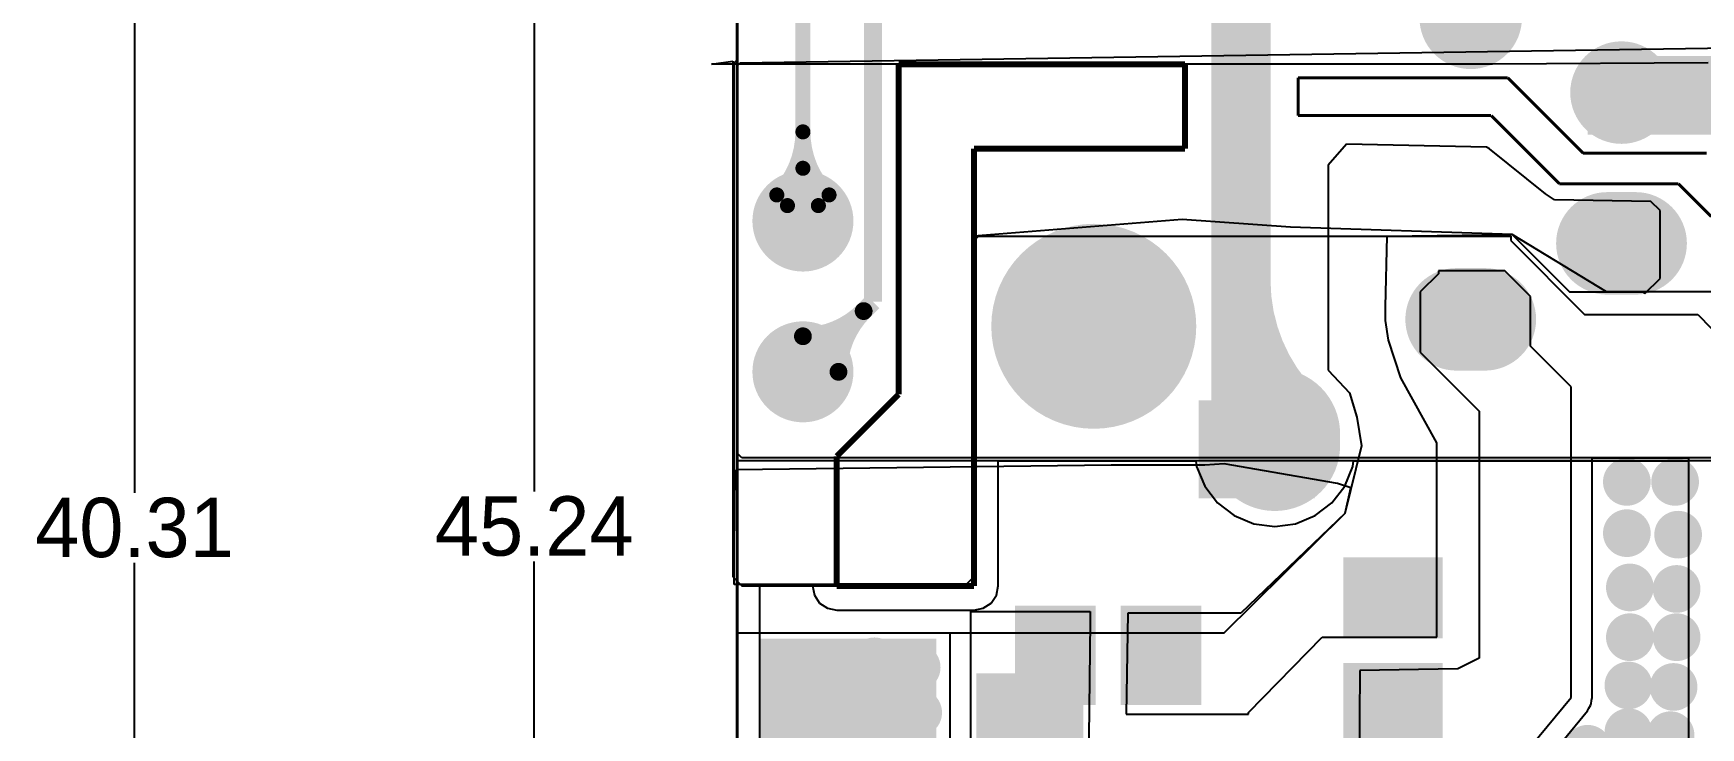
# Model space of a CAD drawing. Extents: x 56.2 to 141.8, y 48 to 96.4.
# Drawn here: x 56.21 to 84.3, y 67.21 to 78.91 of the extents above; entities that cross this region are included whole.
import ezdxf

# ---------------------------------------------------------------- set-up
doc = ezdxf.new("R2010")
doc.units = 0
doc.header["$MEASUREMENT"] = 0
doc.layers.get('0').update_dxf_attribs({"linetype": 'CONTINUOUS'})
doc.layers.get('Defpoints').update_dxf_attribs({"linetype": 'CONTINUOUS'})
for name, color, linetype in [('BOTTOMLAYER', 5, 'CONTINUOUS'), ('BOTTOMSOLDER', 6, 'CONTINUOUS'), ('KEEPOUTLAYER', 6, 'CONTINUOUS'), ('MULTILAYER', 9, 'CONTINUOUS'), ('TOPLAYER', 1, 'CONTINUOUS'), ('TOPPASTE', 8, 'CONTINUOUS'), ('TOPSOLDER', 216, 'CONTINUOUS')]:
    doc.layers.add(name, color=color, linetype=linetype)
doc.dimstyles.get("Standard").update_dxf_attribs({"dimtxt": 1, "dimasz": 0.18, "dimexe": 0.18, "dimexo": 0.0625, "dimgap": 0.09, "dimtad": 0, "dimtih": 1, "dimtoh": 1, "dimzin": 0, "dimdsep": 46, "dimtxsty": 'Standard', "dimcen": 0.09, "dimclrd": 1, "dimclre": 1, "dimclrt": 3, "dimadec": 0, "dimazin": 0, "dimtfac": 1, "dimtofl": 0, "dimtmove": 0, "dimatfit": 3, "dimfxl": 1, "dimtolj": 1, "dimtzin": 0, "dimarcsym": 0})

# ---------------------------------------------------------------- blocks, each defined once
blk = doc.blocks.new('*D3')
at = {"color": 1, "linetype": 'Continuous', "lineweight": -2, "transparency": 16777216}
for p, q in [((69.877, 93.218), (64.472, 93.218)), ((64.652, 93.038), (64.652, 71.189)), ((64.652, 48.161), (64.652, 70.009)), ((69.877, 47.981), (64.472, 47.981))]:
    blk.add_line(p, q, dxfattribs=at)
at = {"color": 1, "linetype": 'Continuous', "transparency": 16777216}
for points in [[(64.622, 93.038), (64.682, 93.038), (64.652, 93.218)], [(64.622, 48.161), (64.682, 48.161), (64.652, 47.981)]]:
    blk.add_solid(points, dxfattribs=at)
at = {"layer": 'Defpoints', "color": 0, "linetype": 'Continuous', "transparency": 16777216}
for p in [(69.939, 93.218), (64.652, 47.981), (69.939, 47.981)]:
    blk.add_point(p, dxfattribs=at)
at = {"color": 3, "linetype": 'Continuous', "transparency": 16777216, "insert": (64.652, 70.599), "char_height": 1, "attachment_point": 5}
blk.add_mtext('\\A1;45.24', dxfattribs=at)
blk = doc.blocks.new('*D4')
at = {"color": 1, "linetype": 'Continuous', "lineweight": -2, "transparency": 16777216}
for p, q in [((70.564, 90.729), (57.738, 90.729)), ((57.918, 90.549), (57.918, 71.164)), ((57.918, 50.599), (57.918, 69.984)), ((70.499, 50.419), (57.738, 50.419))]:
    blk.add_line(p, q, dxfattribs=at)
at = {"color": 1, "linetype": 'Continuous', "transparency": 16777216}
for points in [[(57.888, 90.549), (57.948, 90.549), (57.918, 90.729)], [(57.888, 50.599), (57.948, 50.599), (57.918, 50.419)]]:
    blk.add_solid(points, dxfattribs=at)
at = {"layer": 'Defpoints', "color": 0, "linetype": 'Continuous', "transparency": 16777216}
for p in [(70.627, 90.729), (57.918, 50.419), (70.561, 50.419)]:
    blk.add_point(p, dxfattribs=at)
at = {"color": 3, "linetype": 'Continuous', "transparency": 16777216, "insert": (57.918, 70.574), "char_height": 1, "attachment_point": 5}
blk.add_mtext('\\A1;40.31', dxfattribs=at)

msp = doc.modelspace()

# ---------------------------------------------------------------- linework, layer by layer
at = {"layer": 'BOTTOMLAYER'}
for p, q in [((68.072, 71.7042), (68.072, 87.6808)), ((67.6402, 78.3844), (67.9958, 78.4352)), ((80.7974, 78.3844), (67.6402, 78.3844)), ((67.9958, 78.4352), (67.9958, 69.7484)), ((84.4296, 78.4098), (80.7974, 78.3844)), ((72.0598, 75.4126), (72.136, 75.4888)), ((72.0598, 69.596), (72.0598, 75.4126)), ((72.136, 75.4888), (81.1022, 75.4888)), ((81.1022, 75.4888), (81.1022, 75.4126)), ((81.1022, 75.4126), (82.3468, 74.168)), ((82.3468, 74.168), (84.2518, 74.168)), ((84.2518, 74.168), (84.4804, 73.9394)), ((84.6836, 71.7042), (68.072, 71.7042)), ((72.467635, 69.596), (72.467635, 71.7042)), ((72.467635, 71.7042), (75.797809, 71.7042)), ((75.797809, 71.7042), (75.810554, 71.60738)), ((78.441055, 71.60738), (78.4538, 71.7042)), ((78.4538, 71.7042), (84.098056, 71.7042)), ((84.098056, 71.7042), (84.098056, 62.6364)), ((75.810554, 71.60738), (75.946582, 71.278976)), ((78.305028, 71.278976), (78.441055, 71.60738)), ((75.946582, 71.278976), (76.162974, 70.99697)), ((78.088635, 70.99697), (78.305028, 71.278976)), ((76.162974, 70.99697), (76.44498, 70.780577)), ((76.44498, 70.780577), (76.773385, 70.64455)), ((77.478225, 70.64455), (77.806629, 70.780577)), ((77.806629, 70.780577), (78.088635, 70.99697)), ((76.773385, 70.64455), (77.125805, 70.598152)), ((77.125805, 70.598152), (77.478225, 70.64455)), ((67.9958, 69.7484), (68.1482, 69.596)), ((68.1482, 69.596), (72.0598, 69.596)), ((68.454344, 52.590289), (68.454344, 69.596)), ((68.454344, 69.596), (69.340565, 69.596)), ((69.340565, 69.596), (69.371609, 69.439927)), ((69.371609, 69.439927), (69.460016, 69.307616)), ((72.348184, 69.307616), (72.436591, 69.439927)), ((72.436591, 69.439927), (72.467635, 69.596)), ((69.460016, 69.307616), (69.592327, 69.219209)), ((69.592327, 69.219209), (69.7484, 69.188165)), ((69.7484, 69.188165), (72.0598, 69.188165)), ((72.0598, 69.188165), (72.215873, 69.219209)), ((72.215873, 69.219209), (72.348184, 69.307616))]:
    msp.add_line(p, q, dxfattribs=at)
for points, const_width in [([(70.358, 74.382605), (70.358, 79.8068)], 0.299999), ([(82.967805, 77.906801), (86.6902, 77.906801)], 1.000001), ([(82.729804, 75.366801), (83.205805, 75.366801)], 1.524), ([(80.189804, 74.086799), (80.665805, 74.086799)], 1.524), ([(69.178195, 73.2028), (70.358, 74.382605)], 0.299999), ([(77.125805, 71.9598), (77.125805, 72.1598)], 2.000001)]:
    msp.add_lwpolyline(points, dxfattribs=dict(at, const_width=const_width))
for points, const_width in [([(80.046805, 79.166799, 1), (80.808805, 79.166799, 1)], 0.762), ([(82.586805, 77.906801, 1), (83.348805, 77.906801, 1)], 0.762), ([(68.803545, 75.7428, 1), (69.552845, 75.7428, 1)], 0.7493), ([(82.348804, 75.366801, 1), (83.110804, 75.366801, 1)], 0.762), ([(82.824805, 75.366801, 1), (83.586805, 75.366801, 1)], 0.762), ([(73.265309, 73.96988, 1), (74.8903, 73.96988, 1)], 1.62499), ([(79.808804, 74.086799, 1), (80.570804, 74.086799, 1)], 0.762), ([(80.284805, 74.086799, 1), (81.046805, 74.086799, 1)], 0.762), ([(70.126266, 74.225871, 1), (70.276263, 74.225871, 1)], 0.15), ([(70.126266, 74.225871, 1), (70.276263, 74.225871, 1)], 0.15), ([(70.126266, 74.225871, 1), (70.276263, 74.225871, 1)], 0.15), ([(70.126268, 74.225869, 1), (70.276265, 74.225869, 1)], 0.15), ([(70.126268, 74.225869, 1), (70.276265, 74.225869, 1)], 0.15), ([(70.126268, 74.225869, 1), (70.276265, 74.225869, 1)], 0.15), ([(68.803545, 73.2028, 1), (69.552845, 73.2028, 1)], 0.7493), ([(69.103197, 73.8021, 1), (69.253194, 73.8021, 1)], 0.15), ([(69.103197, 73.8021, 1), (69.253194, 73.8021, 1)], 0.15), ([(69.103197, 73.8021, 1), (69.253194, 73.8021, 1)], 0.15), ([(69.702497, 73.2028, 1), (69.852494, 73.2028, 1)], 0.15), ([(69.702497, 73.2028, 1), (69.852494, 73.2028, 1)], 0.15), ([(69.702497, 73.2028, 1), (69.852494, 73.2028, 1)], 0.15), ([(76.625806, 72.1598, 1), (77.625804, 72.1598, 1)], 1.000001), ([(76.625806, 71.9598, 1), (77.625804, 71.9598, 1)], 1.000001), ([(82.908, 71.3486, 1), (83.208, 71.3486, 1)], 0.299999), ([(83.7208, 71.3486, 1), (84.0208, 71.3486, 1)], 0.299999), ([(82.908, 70.485, 1), (83.208, 70.485, 1)], 0.299999), ([(83.7716, 70.4596, 1), (84.0716, 70.4596, 1)], 0.299999), ([(82.9588, 69.5706, 1), (83.2588, 69.5706, 1)], 0.299999), ([(83.7462, 69.5452, 1), (84.0462, 69.5452, 1)], 0.299999), ([(82.9588, 68.7324, 1), (83.2588, 68.7324, 1)], 0.299999), ([(83.7462, 68.7324, 1), (84.0462, 68.7324, 1)], 0.299999), ([(68.7094, 68.3006, 1), (69.0094, 68.3006, 1)], 0.299999), ([(69.4968, 68.2498, 1), (69.7968, 68.2498, 1)], 0.299999), ([(70.2334, 68.326, 1), (70.5334, 68.326, 1)], 0.299999), ([(70.9446, 68.2244, 1), (71.2446, 68.2244, 1)], 0.299999), ([(82.9334, 67.9196, 1), (83.2334, 67.9196, 1)], 0.299999), ([(83.6954, 67.8942, 1), (83.9954, 67.8942, 1)], 0.299999), ([(68.7094, 67.5132, 1), (69.0094, 67.5132, 1)], 0.299999), ([(69.4714, 67.5386, 1), (69.7714, 67.5386, 1)], 0.299999), ([(70.208, 67.564, 1), (70.508, 67.564, 1)], 0.299999), ([(70.97, 67.4624, 1), (71.27, 67.4624, 1)], 0.299999), ([(82.9334, 67.1322, 1), (83.2334, 67.1322, 1)], 0.299999), ([(83.6446, 67.0814, 1), (83.9446, 67.0814, 1)], 0.299999)]:
    msp.add_lwpolyline(points, format="xyb", close=True, dxfattribs=dict(at, const_width=const_width))
at = {"layer": 'BOTTOMLAYER', "const_width": 0.299999}
for points in [[(70.201267, 74.225869, -0.198912), (69.178195, 73.8021)], [(70.201267, 74.225869, -0.198912), (69.178195, 73.8021)], [(70.201267, 74.225869, -0.198912), (69.178195, 73.8021)], [(69.777496, 73.2028, -0.198912), (70.201264, 74.225871)], [(69.777496, 73.2028, -0.198912), (70.201264, 74.225871)], [(69.777496, 73.2028, -0.198912), (70.201264, 74.225871)]]:
    msp.add_lwpolyline(points, format="xyb", dxfattribs=at)
at = {"layer": 'BOTTOMLAYER'}
msp.add_solid([(82.3976, 77.198715), (86.995, 77.198715), (82.3976, 78.522563), (86.995, 78.522563)], dxfattribs=at)
at = {"layer": 'BOTTOMSOLDER'}
for points, const_width in [([(79.996005, 79.166799, 1), (80.859605, 79.166799, 1)], 0.8636), ([(82.536005, 77.906801, 1), (83.399605, 77.906801, 1)], 0.8636), ([(68.752745, 75.7428, 1), (69.603645, 75.7428, 1)], 0.8509), ([(82.298004, 75.366801, 1), (83.161604, 75.366801, 1)], 0.8636), ([(82.774005, 75.366801, 1), (83.637605, 75.366801, 1)], 0.8636), ([(73.214509, 73.96988, 1), (74.9411, 73.96988, 1)], 1.72659), ([(79.758004, 74.086799, 1), (80.621604, 74.086799, 1)], 0.8636), ([(80.234005, 74.086799, 1), (81.097605, 74.086799, 1)], 0.8636), ([(68.752745, 73.2028, 1), (69.603645, 73.2028, 1)], 0.8509), ([(76.575006, 72.1598, 1), (77.676604, 72.1598, 1)], 1.101601), ([(76.575006, 71.9598, 1), (77.676604, 71.9598, 1)], 1.101601), ([(82.8572, 71.3486, 1), (83.2588, 71.3486, 1)], 0.401599), ([(83.67, 71.3486, 1), (84.0716, 71.3486, 1)], 0.401599), ([(82.8572, 70.485, 1), (83.2588, 70.485, 1)], 0.401599), ([(83.7208, 70.4596, 1), (84.1224, 70.4596, 1)], 0.401599), ([(82.908, 69.5706, 1), (83.3096, 69.5706, 1)], 0.401599), ([(83.6954, 69.5452, 1), (84.097, 69.5452, 1)], 0.401599), ([(82.908, 68.7324, 1), (83.3096, 68.7324, 1)], 0.401599), ([(83.6954, 68.7324, 1), (84.097, 68.7324, 1)], 0.401599), ([(68.6586, 68.3006, 1), (69.0602, 68.3006, 1)], 0.401599), ([(69.446, 68.2498, 1), (69.8476, 68.2498, 1)], 0.401599), ([(70.1826, 68.326, 1), (70.5842, 68.326, 1)], 0.401599), ([(70.8938, 68.2244, 1), (71.2954, 68.2244, 1)], 0.401599), ([(82.8826, 67.9196, 1), (83.2842, 67.9196, 1)], 0.401599), ([(83.6446, 67.8942, 1), (84.0462, 67.8942, 1)], 0.401599), ([(68.6586, 67.5132, 1), (69.0602, 67.5132, 1)], 0.401599), ([(69.4206, 67.5386, 1), (69.8222, 67.5386, 1)], 0.401599), ([(70.1572, 67.564, 1), (70.5588, 67.564, 1)], 0.401599), ([(70.9192, 67.4624, 1), (71.3208, 67.4624, 1)], 0.401599), ([(82.8826, 67.1322, 1), (83.2842, 67.1322, 1)], 0.401599), ([(83.5938, 67.0814, 1), (83.9954, 67.0814, 1)], 0.401599), ([(82.1968, 66.8528, 1), (82.5984, 66.8528, 1)], 0.401599)]:
    msp.add_lwpolyline(points, format="xyb", close=True, dxfattribs=dict(at, const_width=const_width))
for points, const_width in [([(82.729804, 75.366801), (83.205805, 75.366801)], 1.7272), ([(80.189804, 74.086799), (80.665805, 74.086799)], 1.7272), ([(77.125805, 71.9598), (77.125805, 72.1598)], 2.203201)]:
    msp.add_lwpolyline(points, dxfattribs=dict(at, const_width=const_width))
at = {"layer": 'KEEPOUTLAYER'}
for points, const_width in [([(68.072, 49.7586), (68.072, 91.0844)], 0.05), ([(70.7898, 78.3844), (75.6158, 78.3844)], 0.1), ([(70.7898, 72.8218), (70.7898, 78.3844)], 0.1), ([(75.6158, 76.962), (75.6158, 78.3844)], 0.1), ([(77.5208, 78.1558), (81.0514, 78.1558)], 0.05), ([(77.5208, 77.5208), (77.5208, 78.1558)], 0.05), ([(81.0514, 78.1558), (82.3214, 76.8858)], 0.05), ([(77.5208, 77.5208), (80.772, 77.5208)], 0.05), ([(80.772, 77.5208), (81.92135, 76.37145)], 0.05), ([(72.0598, 76.962), (75.6158, 76.962)], 0.1), ([(72.0598, 69.596), (72.0598, 76.962)], 0.1), ([(82.3214, 76.8858), (82.7278, 76.8858)], 0.05), ([(82.3468, 76.8858), (84.4042, 76.8858)], 0.05), ([(81.92135, 76.37145), (82.51825, 76.37145)], 0.05), ([(82.51825, 76.37145), (83.92795, 76.37145)], 0.05), ([(83.92795, 76.37145), (84.4804, 75.819)], 0.05), ([(69.7484, 71.7804), (70.7898, 72.8218)], 0.1), ([(69.7484, 69.596), (69.7484, 71.7804)], 0.1), ([(69.7484, 69.596), (72.0598, 69.596)], 0.1)]:
    msp.add_lwpolyline(points, dxfattribs=dict(at, const_width=const_width))
at = {"layer": 'MULTILAYER'}
for points, const_width in [([(80.046805, 79.166799, 1), (80.808805, 79.166799, 1)], 0.762), ([(82.586805, 77.906801, 1), (83.348805, 77.906801, 1)], 0.762), ([(68.803545, 75.7428, 1), (69.552845, 75.7428, 1)], 0.7493), ([(82.348804, 75.366801, 1), (83.110804, 75.366801, 1)], 0.762), ([(82.824805, 75.366801, 1), (83.586805, 75.366801, 1)], 0.762), ([(73.265309, 73.96988, 1), (74.8903, 73.96988, 1)], 1.62499), ([(79.808804, 74.086799, 1), (80.570804, 74.086799, 1)], 0.762), ([(80.284805, 74.086799, 1), (81.046805, 74.086799, 1)], 0.762), ([(68.803545, 73.2028, 1), (69.552845, 73.2028, 1)], 0.7493), ([(76.625806, 72.1598, 1), (77.625804, 72.1598, 1)], 1.000001), ([(76.625806, 71.9598, 1), (77.625804, 71.9598, 1)], 1.000001), ([(82.908, 71.3486, 1), (83.208, 71.3486, 1)], 0.299999), ([(83.7208, 71.3486, 1), (84.0208, 71.3486, 1)], 0.299999), ([(82.908, 70.485, 1), (83.208, 70.485, 1)], 0.299999), ([(83.7716, 70.4596, 1), (84.0716, 70.4596, 1)], 0.299999), ([(82.9588, 69.5706, 1), (83.2588, 69.5706, 1)], 0.299999), ([(83.7462, 69.5452, 1), (84.0462, 69.5452, 1)], 0.299999), ([(82.9588, 68.7324, 1), (83.2588, 68.7324, 1)], 0.299999), ([(83.7462, 68.7324, 1), (84.0462, 68.7324, 1)], 0.299999), ([(68.7094, 68.3006, 1), (69.0094, 68.3006, 1)], 0.299999), ([(69.4968, 68.2498, 1), (69.7968, 68.2498, 1)], 0.299999), ([(70.2334, 68.326, 1), (70.5334, 68.326, 1)], 0.299999), ([(70.9446, 68.2244, 1), (71.2446, 68.2244, 1)], 0.299999), ([(82.9334, 67.9196, 1), (83.2334, 67.9196, 1)], 0.299999), ([(83.6954, 67.8942, 1), (83.9954, 67.8942, 1)], 0.299999), ([(68.7094, 67.5132, 1), (69.0094, 67.5132, 1)], 0.299999), ([(69.4714, 67.5386, 1), (69.7714, 67.5386, 1)], 0.299999), ([(70.208, 67.564, 1), (70.508, 67.564, 1)], 0.299999), ([(70.97, 67.4624, 1), (71.27, 67.4624, 1)], 0.299999), ([(82.9334, 67.1322, 1), (83.2334, 67.1322, 1)], 0.299999), ([(83.6446, 67.0814, 1), (83.9446, 67.0814, 1)], 0.299999)]:
    msp.add_lwpolyline(points, format="xyb", close=True, dxfattribs=dict(at, const_width=const_width))
for points, const_width in [([(82.729804, 75.366801), (83.205805, 75.366801)], 1.524), ([(80.189804, 74.086799), (80.665805, 74.086799)], 1.524), ([(77.125805, 71.9598), (77.125805, 72.1598)], 2.000001)]:
    msp.add_lwpolyline(points, dxfattribs=dict(at, const_width=const_width))
at = {"layer": 'TOPLAYER'}
for p, q in [((68.072, 71.8312), (68.072, 87.6808)), ((68.1228, 78.4098), (84.7852, 78.6638)), ((68.0212, 78.4098), (68.072, 78.4606)), ((68.0212, 69.6214), (68.0212, 78.4098)), ((68.072, 78.4606), (68.072, 78.359)), ((68.072, 78.359), (68.1228, 78.4098)), ((78.3336, 77.0382), (78.0288, 76.6826)), ((80.6958, 76.9874), (78.3336, 77.0382)), ((80.7466, 76.962), (80.6958, 76.9874)), ((81.6864, 76.2), (80.7466, 76.962)), ((78.0288, 76.6826), (78.0288, 73.2282)), ((81.8388, 76.0984), (81.6864, 76.2)), ((83.4644, 76.073), (81.8388, 76.0984)), ((83.6168, 75.9206), (83.4644, 76.073)), ((83.6168, 74.7776), (83.6168, 75.9206)), ((75.565, 75.7682), (72.0598, 75.4888)), ((77.3938, 75.6412), (75.565, 75.7682)), ((81.1276, 75.5142), (77.3938, 75.6412)), ((72.0598, 75.4888), (72.0598, 69.7484)), ((78.994, 74.295), (79.0194, 75.4888)), ((79.0194, 75.4888), (81.1276, 75.5142)), ((81.1276, 75.5142), (82.0928, 74.549)), ((82.7151, 74.549), (81.1276, 75.5142)), ((79.883, 74.8538), (79.5782, 74.549)), ((81.0006, 74.9046), (79.883, 74.9046)), ((79.883, 74.9046), (79.883, 74.8538)), ((81.4324, 74.4728), (81.0006, 74.9046)), ((83.3628, 74.5236), (83.6168, 74.7776)), ((79.5782, 74.549), (79.5782, 73.533)), ((81.4324, 73.6346), (81.4324, 74.4728)), ((82.0928, 74.549), (83.3374, 74.549)), ((84.4804, 74.549), (82.7151, 74.549)), ((83.3374, 74.549), (83.3628, 74.5236)), ((78.994, 74.0664), (78.994, 74.295)), ((79.0448, 73.7362), (78.994, 74.0664)), ((79.248, 73.1012), (79.0448, 73.7362)), ((82.1182, 72.9488), (81.4324, 73.6346)), ((79.5782, 73.533), (80.5688, 72.5424)), ((78.0288, 73.2282), (78.3844, 72.8472)), ((79.8576, 72.009), (79.248, 73.1012)), ((78.3844, 72.8472), (78.5114, 72.4408)), ((82.1182, 67.7164), (82.1182, 72.9488)), ((80.5688, 72.5424), (80.5688, 68.3768)), ((78.5114, 72.4408), (78.5876, 71.9582)), ((78.5876, 71.9582), (78.3082, 70.8152)), ((79.8576, 68.7324), (79.8576, 72.009)), ((74.3712, 71.628), (68.0466, 71.5518)), ((68.1482, 71.755), (68.072, 71.8312)), ((84.7852, 71.755), (68.1482, 71.755)), ((75.946, 71.628), (74.3712, 71.628)), ((76.2762, 71.6534), (75.946, 71.628)), ((78.1812, 71.3232), (76.2762, 71.6534)), ((82.475057, 67.7164), (82.475057, 71.755)), ((82.475057, 71.755), (84.098056, 71.755)), ((84.098056, 71.755), (84.098056, 66.177996)), ((68.0466, 71.5518), (68.072, 68.8086)), ((78.4098, 71.247), (78.1812, 71.3232)), ((78.312952, 70.820371), (78.4098, 71.247)), ((76.2762, 68.8086), (78.3082, 70.8152)), ((78.312952, 70.820371), (76.5556, 69.1388)), ((78.3082, 70.8152), (78.312952, 70.820371)), ((78.3082, 70.8152), (78.312952, 70.820371)), ((72.0598, 69.7484), (71.9074, 69.596)), ((71.882, 69.6214), (68.0212, 69.6214)), ((71.9074, 69.596), (71.882, 69.6214)), ((72.009, 69.1642), (74.0156, 69.1642)), ((72.009, 66.167), (72.009, 69.1642)), ((74.0156, 69.1642), (74.0156, 68.9864)), ((74.6506, 69.1388), (74.6252, 67.437)), ((76.5556, 69.1388), (74.6506, 69.1388)), ((74.0156, 68.9864), (73.9648, 64.77)), ((68.072, 68.8086), (76.2762, 68.8086)), ((68.454344, 61.606001), (68.454344, 68.8086)), ((68.454344, 68.8086), (71.652143, 68.8086)), ((71.652143, 68.8086), (71.652143, 66.314815)), ((76.6826, 67.4624), (77.9272, 68.7324)), ((77.9272, 68.7324), (79.8576, 68.7324)), ((80.5688, 68.3768), (80.2132, 68.199)), ((78.5622, 68.1736), (78.5368, 64.7954)), ((80.2132, 68.199), (78.5622, 68.1736)), ((79.7052, 64.7954), (82.1182, 67.7164)), ((82.46472, 67.664427), (82.475057, 67.7164)), ((74.6252, 67.437), (76.6826, 67.437)), ((76.6826, 67.437), (76.6826, 67.4624)), ((80.051999, 64.65489), (82.393323, 67.489123)), ((82.393323, 67.489123), (82.418453, 67.535778)), ((82.418453, 67.535778), (82.447892, 67.579837)), ((82.447892, 67.579837), (82.451232, 67.596634)), ((82.451232, 67.596634), (82.459355, 67.611711)), ((82.459355, 67.611711), (82.46472, 67.664427))]:
    msp.add_line(p, q, dxfattribs=at)
for points, const_width in [([(76.5556, 72.683395), (76.5556, 86.983595)], 1.000001), ([(69.178195, 75.7428), (69.178195, 82.182995)], 0.254), ([(82.729804, 75.366801), (83.205805, 75.366801)], 1.524), ([(80.189804, 74.086799), (80.665805, 74.086799)], 1.524), ([(77.125805, 71.9598), (77.125805, 72.1598)], 2.000001), ([(72.9996, 65.7352), (72.9996, 68.1228)], 1.799999)]:
    msp.add_lwpolyline(points, dxfattribs=dict(at, const_width=const_width))
for points, const_width in [([(80.046805, 79.166799, 1), (80.808805, 79.166799, 1)], 0.762), ([(82.586805, 77.906801, 1), (83.348805, 77.906801, 1)], 0.762), ([(69.114695, 77.245164, 1), (69.241695, 77.245164, 1)], 0.127), ([(69.114695, 77.245164, 1), (69.241695, 77.245164, 1)], 0.127), ([(69.114695, 77.245164, 1), (69.241695, 77.245164, 1)], 0.127), ([(69.114695, 77.245164, 1), (69.241695, 77.245164, 1)], 0.127), ([(69.114695, 77.245164, 1), (69.241695, 77.245164, 1)], 0.127), ([(69.114695, 77.245164, 1), (69.241695, 77.245164, 1)], 0.127), ([(69.114695, 77.245164, 1), (69.241695, 77.245164, 1)], 0.127), ([(69.114695, 77.245164, 1), (69.241695, 77.245164, 1)], 0.127), ([(69.114695, 77.245164, 1), (69.241695, 77.245164, 1)], 0.127), ([(69.114695, 77.245164, 1), (69.241695, 77.245164, 1)], 0.127), ([(69.114695, 77.245164, 1), (69.241695, 77.245164, 1)], 0.127), ([(69.114695, 77.245164, 1), (69.241695, 77.245164, 1)], 0.127), ([(69.114695, 77.245164, 1), (69.241695, 77.245164, 1)], 0.127), ([(69.114695, 77.245164, 1), (69.241695, 77.245164, 1)], 0.127), ([(69.114695, 77.245164, 1), (69.241695, 77.245164, 1)], 0.127), ([(69.114695, 77.245164, 1), (69.241695, 77.245164, 1)], 0.127), ([(69.114695, 77.245164, 1), (69.241695, 77.245164, 1)], 0.127), ([(69.114695, 77.245164, 1), (69.241695, 77.245164, 1)], 0.127), ([(69.114695, 77.245164, 1), (69.241695, 77.245164, 1)], 0.127), ([(69.114695, 77.245164, 1), (69.241695, 77.245164, 1)], 0.127), ([(69.114695, 77.245164, 1), (69.241695, 77.245164, 1)], 0.127), ([(69.114695, 77.245164, 1), (69.241695, 77.245164, 1)], 0.127), ([(69.114695, 77.245164, 1), (69.241695, 77.245164, 1)], 0.127), ([(69.114695, 77.245164, 1), (69.241695, 77.245164, 1)], 0.127), ([(69.114695, 77.245164, 1), (69.241695, 77.245164, 1)], 0.127), ([(69.114695, 77.245164, 1), (69.241695, 77.245164, 1)], 0.127), ([(69.114695, 77.245164, 1), (69.241695, 77.245164, 1)], 0.127), ([(69.114695, 77.245164, 1), (69.241695, 77.245164, 1)], 0.127), ([(69.114695, 76.631955, 1), (69.241695, 76.631955, 1)], 0.127), ([(69.114695, 76.631955, 1), (69.241695, 76.631955, 1)], 0.127), ([(69.114695, 76.631955, 1), (69.241695, 76.631955, 1)], 0.127), ([(69.114695, 76.631955, 1), (69.241695, 76.631955, 1)], 0.127), ([(69.114695, 76.631955, 1), (69.241695, 76.631955, 1)], 0.127), ([(69.114695, 76.631955, 1), (69.241695, 76.631955, 1)], 0.127), ([(69.114695, 76.631955, 1), (69.241695, 76.631955, 1)], 0.127), ([(69.114695, 76.631955, 1), (69.241695, 76.631955, 1)], 0.127), ([(69.114695, 76.631955, 1), (69.241695, 76.631955, 1)], 0.127), ([(69.114695, 76.631955, 1), (69.241695, 76.631955, 1)], 0.127), ([(69.114695, 76.631955, 1), (69.241695, 76.631955, 1)], 0.127), ([(69.114695, 76.631955, 1), (69.241695, 76.631955, 1)], 0.127), ([(69.114695, 76.631955, 1), (69.241695, 76.631955, 1)], 0.127), ([(69.114695, 76.631955, 1), (69.241695, 76.631955, 1)], 0.127), ([(69.114695, 76.631955, 1), (69.241695, 76.631955, 1)], 0.127), ([(69.114695, 76.631955, 1), (69.241695, 76.631955, 1)], 0.127), ([(69.114695, 76.631955, 1), (69.241695, 76.631955, 1)], 0.127), ([(69.114695, 76.631955, 1), (69.241695, 76.631955, 1)], 0.127), ([(69.114695, 76.631955, 1), (69.241695, 76.631955, 1)], 0.127), ([(69.114695, 76.631955, 1), (69.241695, 76.631955, 1)], 0.127), ([(69.114695, 76.631955, 1), (69.241695, 76.631955, 1)], 0.127), ([(69.114695, 76.631955, 1), (69.241695, 76.631955, 1)], 0.127), ([(69.114695, 76.631955, 1), (69.241695, 76.631955, 1)], 0.127), ([(69.114695, 76.631955, 1), (69.241695, 76.631955, 1)], 0.127), ([(69.114695, 76.631955, 1), (69.241695, 76.631955, 1)], 0.127), ([(69.114695, 76.631955, 1), (69.241695, 76.631955, 1)], 0.127), ([(69.114695, 76.631955, 1), (69.241695, 76.631955, 1)], 0.127), ([(69.114695, 76.631955, 1), (69.241695, 76.631955, 1)], 0.127), ([(68.803545, 75.7428, 1), (69.552845, 75.7428, 1)], 0.7493), ([(68.674663, 76.182832, 1), (68.801663, 76.182832, 1)], 0.127), ([(68.674663, 76.182832, 1), (68.801663, 76.182832, 1)], 0.127), ([(68.674663, 76.182832, 1), (68.801663, 76.182832, 1)], 0.127), ([(68.674663, 76.182832, 1), (68.801663, 76.182832, 1)], 0.127), ([(68.674663, 76.182832, 1), (68.801663, 76.182832, 1)], 0.127), ([(68.674663, 76.182832, 1), (68.801663, 76.182832, 1)], 0.127), ([(68.674663, 76.182832, 1), (68.801663, 76.182832, 1)], 0.127), ([(68.674663, 76.182832, 1), (68.801663, 76.182832, 1)], 0.127), ([(68.674663, 76.182832, 1), (68.801663, 76.182832, 1)], 0.127), ([(68.674663, 76.182832, 1), (68.801663, 76.182832, 1)], 0.127), ([(68.674663, 76.182832, 1), (68.801663, 76.182832, 1)], 0.127), ([(68.674663, 76.182832, 1), (68.801663, 76.182832, 1)], 0.127), ([(68.674663, 76.182832, 1), (68.801663, 76.182832, 1)], 0.127), ([(68.674663, 76.182832, 1), (68.801663, 76.182832, 1)], 0.127), ([(68.854269, 76.003226, 1), (68.981269, 76.003226, 1)], 0.127), ([(68.854269, 76.003226, 1), (68.981269, 76.003226, 1)], 0.127), ([(68.854269, 76.003226, 1), (68.981269, 76.003226, 1)], 0.127), ([(68.854269, 76.003226, 1), (68.981269, 76.003226, 1)], 0.127), ([(68.854269, 76.003226, 1), (68.981269, 76.003226, 1)], 0.127), ([(68.854269, 76.003226, 1), (68.981269, 76.003226, 1)], 0.127), ([(68.854269, 76.003226, 1), (68.981269, 76.003226, 1)], 0.127), ([(68.854269, 76.003226, 1), (68.981269, 76.003226, 1)], 0.127), ([(68.854269, 76.003226, 1), (68.981269, 76.003226, 1)], 0.127), ([(68.854269, 76.003226, 1), (68.981269, 76.003226, 1)], 0.127), ([(68.854269, 76.003226, 1), (68.981269, 76.003226, 1)], 0.127), ([(68.854269, 76.003226, 1), (68.981269, 76.003226, 1)], 0.127), ([(68.854269, 76.003226, 1), (68.981269, 76.003226, 1)], 0.127), ([(68.854269, 76.003226, 1), (68.981269, 76.003226, 1)], 0.127), ([(69.375122, 76.003226, 1), (69.502122, 76.003226, 1)], 0.127), ([(69.375122, 76.003226, 1), (69.502122, 76.003226, 1)], 0.127), ([(69.375122, 76.003226, 1), (69.502122, 76.003226, 1)], 0.127), ([(69.375122, 76.003226, 1), (69.502122, 76.003226, 1)], 0.127), ([(69.375122, 76.003226, 1), (69.502122, 76.003226, 1)], 0.127), ([(69.375122, 76.003226, 1), (69.502122, 76.003226, 1)], 0.127), ([(69.375122, 76.003226, 1), (69.502122, 76.003226, 1)], 0.127), ([(69.375122, 76.003226, 1), (69.502122, 76.003226, 1)], 0.127), ([(69.375122, 76.003226, 1), (69.502122, 76.003226, 1)], 0.127), ([(69.375122, 76.003226, 1), (69.502122, 76.003226, 1)], 0.127), ([(69.375122, 76.003226, 1), (69.502122, 76.003226, 1)], 0.127), ([(69.375122, 76.003226, 1), (69.502122, 76.003226, 1)], 0.127), ([(69.375122, 76.003226, 1), (69.502122, 76.003226, 1)], 0.127), ([(69.375122, 76.003226, 1), (69.502122, 76.003226, 1)], 0.127), ([(69.554728, 76.182832, 1), (69.681728, 76.182832, 1)], 0.127), ([(69.554728, 76.182832, 1), (69.681728, 76.182832, 1)], 0.127), ([(69.554728, 76.182832, 1), (69.681728, 76.182832, 1)], 0.127), ([(69.554728, 76.182832, 1), (69.681728, 76.182832, 1)], 0.127), ([(69.554728, 76.182832, 1), (69.681728, 76.182832, 1)], 0.127), ([(69.554728, 76.182832, 1), (69.681728, 76.182832, 1)], 0.127), ([(69.554728, 76.182832, 1), (69.681728, 76.182832, 1)], 0.127), ([(69.554728, 76.182832, 1), (69.681728, 76.182832, 1)], 0.127), ([(69.554728, 76.182832, 1), (69.681728, 76.182832, 1)], 0.127), ([(69.554728, 76.182832, 1), (69.681728, 76.182832, 1)], 0.127), ([(69.554728, 76.182832, 1), (69.681728, 76.182832, 1)], 0.127), ([(69.554728, 76.182832, 1), (69.681728, 76.182832, 1)], 0.127), ([(69.554728, 76.182832, 1), (69.681728, 76.182832, 1)], 0.127), ([(69.554728, 76.182832, 1), (69.681728, 76.182832, 1)], 0.127), ([(82.348804, 75.366801, 1), (83.110804, 75.366801, 1)], 0.762), ([(82.824805, 75.366801, 1), (83.586805, 75.366801, 1)], 0.762), ([(73.265309, 73.96988, 1), (74.8903, 73.96988, 1)], 1.62499), ([(76.3056, 74.743503, 1), (76.805599, 74.743503, 1)], 0.499999), ([(76.3056, 74.743503, 1), (76.805599, 74.743503, 1)], 0.499999), ([(76.3056, 74.743503, 1), (76.805599, 74.743503, 1)], 0.499999), ([(76.3056, 74.643503, 1), (76.805599, 74.643503, 1)], 0.499999), ([(76.3056, 74.643503, 1), (76.805599, 74.643503, 1)], 0.499999), ([(76.3056, 74.643503, 1), (76.805599, 74.643503, 1)], 0.499999), ([(76.3056, 74.643503, 1), (76.805599, 74.643503, 1)], 0.499999), ([(76.3056, 74.643503, 1), (76.805599, 74.643503, 1)], 0.499999), ([(76.3056, 74.643503, 1), (76.805599, 74.643503, 1)], 0.499999), ([(76.3056, 74.643503, 1), (76.805599, 74.643503, 1)], 0.499999), ([(76.3056, 74.643503, 1), (76.805599, 74.643503, 1)], 0.499999), ([(76.3056, 74.283542, 1), (76.805599, 74.283542, 1)], 0.499999), ([(76.3056, 74.283542, 1), (76.805599, 74.283542, 1)], 0.499999), ([(76.3056, 74.283542, 1), (76.805599, 74.283542, 1)], 0.499999), ([(79.808804, 74.086799, 1), (80.570804, 74.086799, 1)], 0.762), ([(80.284805, 74.086799, 1), (81.046805, 74.086799, 1)], 0.762), ([(68.803545, 73.2028, 1), (69.552845, 73.2028, 1)], 0.7493), ([(76.625806, 72.1598, 1), (77.625804, 72.1598, 1)], 1.000001), ([(76.625806, 71.9598, 1), (77.625804, 71.9598, 1)], 1.000001), ([(77.123928, 72.307922, 1), (77.623927, 72.307922, 1)], 0.499999), ([(77.123928, 72.307922, 1), (77.623927, 72.307922, 1)], 0.499999), ([(77.123928, 72.307922, 1), (77.623927, 72.307922, 1)], 0.499999), ([(77.229358, 72.513353, 1), (77.729357, 72.513353, 1)], 0.499999), ([(77.229358, 72.513353, 1), (77.729357, 72.513353, 1)], 0.499999), ([(77.229358, 72.513353, 1), (77.729357, 72.513353, 1)], 0.499999), ([(77.229358, 72.413353, 1), (77.729357, 72.413353, 1)], 0.499999), ([(77.229358, 72.413353, 1), (77.729357, 72.413353, 1)], 0.499999), ([(77.229358, 72.413353, 1), (77.729357, 72.413353, 1)], 0.499999), ([(77.229358, 72.413353, 1), (77.729357, 72.413353, 1)], 0.499999), ([(77.229358, 72.413353, 1), (77.729357, 72.413353, 1)], 0.499999), ([(77.229358, 72.413353, 1), (77.729357, 72.413353, 1)], 0.499999), ([(77.229358, 72.413353, 1), (77.729357, 72.413353, 1)], 0.499999), ([(77.229358, 72.413353, 1), (77.729357, 72.413353, 1)], 0.499999), ([(82.908, 71.3486, 1), (83.208, 71.3486, 1)], 0.299999), ([(83.7208, 71.3486, 1), (84.0208, 71.3486, 1)], 0.299999), ([(82.908, 70.485, 1), (83.208, 70.485, 1)], 0.299999), ([(83.7716, 70.4596, 1), (84.0716, 70.4596, 1)], 0.299999), ([(82.9588, 69.5706, 1), (83.2588, 69.5706, 1)], 0.299999), ([(83.7462, 69.5452, 1), (84.0462, 69.5452, 1)], 0.299999), ([(82.9588, 68.7324, 1), (83.2588, 68.7324, 1)], 0.299999), ([(83.7462, 68.7324, 1), (84.0462, 68.7324, 1)], 0.299999), ([(68.7094, 68.3006, 1), (69.0094, 68.3006, 1)], 0.299999), ([(69.4968, 68.2498, 1), (69.7968, 68.2498, 1)], 0.299999), ([(70.2334, 68.326, 1), (70.5334, 68.326, 1)], 0.299999), ([(70.9446, 68.2244, 1), (71.2446, 68.2244, 1)], 0.299999), ([(82.9334, 67.9196, 1), (83.2334, 67.9196, 1)], 0.299999), ([(83.6954, 67.8942, 1), (83.9954, 67.8942, 1)], 0.299999), ([(68.7094, 67.5132, 1), (69.0094, 67.5132, 1)], 0.299999), ([(69.4714, 67.5386, 1), (69.7714, 67.5386, 1)], 0.299999), ([(70.208, 67.564, 1), (70.508, 67.564, 1)], 0.299999), ([(70.97, 67.4624, 1), (71.27, 67.4624, 1)], 0.299999), ([(82.9334, 67.1322, 1), (83.2334, 67.1322, 1)], 0.299999), ([(83.6446, 67.0814, 1), (83.9446, 67.0814, 1)], 0.299999)]:
    msp.add_lwpolyline(points, format="xyb", close=True, dxfattribs=dict(at, const_width=const_width))
for points, const_width in [([(69.178195, 77.245164, -0.198912), (68.738163, 76.182832)], 0.254), ([(69.178195, 77.245164, -0.198912), (68.738163, 76.182832)], 0.254), ([(69.178195, 77.245164, -0.198912), (68.738163, 76.182832)], 0.254), ([(69.178195, 77.245164, -0.198912), (68.738163, 76.182832)], 0.254), ([(69.178195, 77.245164, -0.198912), (68.738163, 76.182832)], 0.254), ([(69.178195, 77.245164, -0.198912), (68.738163, 76.182832)], 0.254), ([(69.178195, 77.245164, -0.198912), (68.738163, 76.182832)], 0.254), ([(69.178195, 77.245164, -0.198912), (68.738163, 76.182832)], 0.254), ([(69.178195, 77.245164, -0.198912), (68.738163, 76.182832)], 0.254), ([(69.178195, 77.245164, -0.198912), (68.738163, 76.182832)], 0.254), ([(69.178195, 77.245164, -0.198912), (68.738163, 76.182832)], 0.254), ([(69.178195, 77.245164, -0.198912), (68.738163, 76.182832)], 0.254), ([(69.178195, 77.245164, -0.198912), (68.738163, 76.182832)], 0.254), ([(69.178195, 77.245164, -0.198912), (68.738163, 76.182832)], 0.254), ([(69.618228, 76.182832, -0.198912), (69.178195, 77.245164)], 0.254), ([(69.618228, 76.182832, -0.198912), (69.178195, 77.245164)], 0.254), ([(69.618228, 76.182832, -0.198912), (69.178195, 77.245164)], 0.254), ([(69.618228, 76.182832, -0.198912), (69.178195, 77.245164)], 0.254), ([(69.618228, 76.182832, -0.198912), (69.178195, 77.245164)], 0.254), ([(69.618228, 76.182832, -0.198912), (69.178195, 77.245164)], 0.254), ([(69.618228, 76.182832, -0.198912), (69.178195, 77.245164)], 0.254), ([(69.618228, 76.182832, -0.198912), (69.178195, 77.245164)], 0.254), ([(69.618228, 76.182832, -0.198912), (69.178195, 77.245164)], 0.254), ([(69.618228, 76.182832, -0.198912), (69.178195, 77.245164)], 0.254), ([(69.618228, 76.182832, -0.198912), (69.178195, 77.245164)], 0.254), ([(69.618228, 76.182832, -0.198912), (69.178195, 77.245164)], 0.254), ([(69.618228, 76.182832, -0.198912), (69.178195, 77.245164)], 0.254), ([(69.618228, 76.182832, -0.198912), (69.178195, 77.245164)], 0.254), ([(69.178195, 76.631955, -0.198912), (68.917769, 76.003226)], 0.254), ([(69.178195, 76.631955, -0.198912), (68.917769, 76.003226)], 0.254), ([(69.178195, 76.631955, -0.198912), (68.917769, 76.003226)], 0.254), ([(69.178195, 76.631955, -0.198912), (68.917769, 76.003226)], 0.254), ([(69.178195, 76.631955, -0.198912), (68.917769, 76.003226)], 0.254), ([(69.178195, 76.631955, -0.198912), (68.917769, 76.003226)], 0.254), ([(69.178195, 76.631955, -0.198912), (68.917769, 76.003226)], 0.254), ([(69.178195, 76.631955, -0.198912), (68.917769, 76.003226)], 0.254), ([(69.178195, 76.631955, -0.198912), (68.917769, 76.003226)], 0.254), ([(69.178195, 76.631955, -0.198912), (68.917769, 76.003226)], 0.254), ([(69.178195, 76.631955, -0.198912), (68.917769, 76.003226)], 0.254), ([(69.178195, 76.631955, -0.198912), (68.917769, 76.003226)], 0.254), ([(69.178195, 76.631955, -0.198912), (68.917769, 76.003226)], 0.254), ([(69.178195, 76.631955, -0.198912), (68.917769, 76.003226)], 0.254), ([(69.438622, 76.003226, -0.198912), (69.178195, 76.631955)], 0.254), ([(69.438622, 76.003226, -0.198912), (69.178195, 76.631955)], 0.254), ([(69.438622, 76.003226, -0.198912), (69.178195, 76.631955)], 0.254), ([(69.438622, 76.003226, -0.198912), (69.178195, 76.631955)], 0.254), ([(69.438622, 76.003226, -0.198912), (69.178195, 76.631955)], 0.254), ([(69.438622, 76.003226, -0.198912), (69.178195, 76.631955)], 0.254), ([(69.438622, 76.003226, -0.198912), (69.178195, 76.631955)], 0.254), ([(69.438622, 76.003226, -0.198912), (69.178195, 76.631955)], 0.254), ([(69.438622, 76.003226, -0.198912), (69.178195, 76.631955)], 0.254), ([(69.438622, 76.003226, -0.198912), (69.178195, 76.631955)], 0.254), ([(69.438622, 76.003226, -0.198912), (69.178195, 76.631955)], 0.254), ([(69.438622, 76.003226, -0.198912), (69.178195, 76.631955)], 0.254), ([(69.438622, 76.003226, -0.198912), (69.178195, 76.631955)], 0.254), ([(69.438622, 76.003226, -0.198912), (69.178195, 76.631955)], 0.254), ([(77.479357, 72.513353, -0.198912), (76.5556, 74.743503)], 1.000001), ([(77.479357, 72.513353, -0.198912), (76.5556, 74.743503)], 1.000001), ([(77.479357, 72.513353, -0.198912), (76.5556, 74.743503)], 1.000001), ([(77.479357, 72.413353, -0.198912), (76.5556, 74.643503)], 1.000001), ([(77.479357, 72.413353, -0.198912), (76.5556, 74.643503)], 1.000001), ([(77.479357, 72.413353, -0.198912), (76.5556, 74.643503)], 1.000001), ([(77.479357, 72.413353, -0.198912), (76.5556, 74.643503)], 1.000001), ([(77.479357, 72.413353, -0.198912), (76.5556, 74.643503)], 1.000001), ([(77.479357, 72.413353, -0.198912), (76.5556, 74.643503)], 1.000001), ([(77.479357, 72.413353, -0.198912), (76.5556, 74.643503)], 1.000001), ([(77.479357, 72.413353, -0.198912), (76.5556, 74.643503)], 1.000001), ([(77.373927, 72.307922, -0.198912), (76.5556, 74.283542)], 1.000001), ([(77.373927, 72.307922, -0.198912), (76.5556, 74.283542)], 1.000001), ([(77.373927, 72.307922, -0.198912), (76.5556, 74.283542)], 1.000001)]:
    msp.add_lwpolyline(points, format="xyb", dxfattribs=dict(at, const_width=const_width))
for points in [[(76.085057, 71.1708), (77.114397, 71.1708), (76.085057, 73.2536), (77.114397, 73.2536)], [(75.844898, 71.0692), (77.8002, 71.0692), (75.844898, 72.7202), (77.8002, 72.7202)], [(79.856, 68.813804), (79.856, 69.973802), (78.386, 68.813804), (78.386, 69.973802)], [(74.010398, 69.162597), (72.8504, 69.162597), (74.010398, 67.692598), (72.8504, 67.692598)], [(75.7904, 69.162597), (74.630402, 69.162597), (75.7904, 67.692598), (74.630402, 67.692598)], [(68.454344, 66.378803), (71.424797, 66.378803), (68.454344, 68.706997), (71.424797, 68.706997)], [(79.856, 67.033803), (79.856, 68.193801), (78.386, 67.033803), (78.386, 68.193801)]]:
    msp.add_solid(points, dxfattribs=at)
at = {"layer": 'TOPPASTE'}
for points in [[(79.856, 68.813804), (79.856, 69.973802), (78.386, 68.813804), (78.386, 69.973802)], [(74.010398, 69.162597), (72.8504, 69.162597), (74.010398, 67.692598), (72.8504, 67.692598)], [(75.7904, 69.162597), (74.630402, 69.162597), (75.7904, 67.692598), (74.630402, 67.692598)], [(79.856, 67.033803), (79.856, 68.193801), (78.386, 67.033803), (78.386, 68.193801)]]:
    msp.add_solid(points, dxfattribs=at)
at = {"layer": 'TOPSOLDER'}
for points, const_width in [([(79.996005, 79.166799, 1), (80.859605, 79.166799, 1)], 0.8636), ([(82.536005, 77.906801, 1), (83.399605, 77.906801, 1)], 0.8636), ([(68.752745, 75.7428, 1), (69.603645, 75.7428, 1)], 0.8509), ([(82.298004, 75.366801, 1), (83.161604, 75.366801, 1)], 0.8636), ([(82.774005, 75.366801, 1), (83.637605, 75.366801, 1)], 0.8636), ([(73.214509, 73.96988, 1), (74.9411, 73.96988, 1)], 1.72659), ([(79.758004, 74.086799, 1), (80.621604, 74.086799, 1)], 0.8636), ([(80.234005, 74.086799, 1), (81.097605, 74.086799, 1)], 0.8636), ([(68.752745, 73.2028, 1), (69.603645, 73.2028, 1)], 0.8509), ([(76.575006, 72.1598, 1), (77.676604, 72.1598, 1)], 1.101601), ([(76.575006, 71.9598, 1), (77.676604, 71.9598, 1)], 1.101601), ([(82.8572, 71.3486, 1), (83.2588, 71.3486, 1)], 0.401599), ([(83.67, 71.3486, 1), (84.0716, 71.3486, 1)], 0.401599), ([(82.8572, 70.485, 1), (83.2588, 70.485, 1)], 0.401599), ([(83.7208, 70.4596, 1), (84.1224, 70.4596, 1)], 0.401599), ([(82.908, 69.5706, 1), (83.3096, 69.5706, 1)], 0.401599), ([(83.6954, 69.5452, 1), (84.097, 69.5452, 1)], 0.401599), ([(82.908, 68.7324, 1), (83.3096, 68.7324, 1)], 0.401599), ([(83.6954, 68.7324, 1), (84.097, 68.7324, 1)], 0.401599), ([(68.6586, 68.3006, 1), (69.0602, 68.3006, 1)], 0.401599), ([(69.446, 68.2498, 1), (69.8476, 68.2498, 1)], 0.401599), ([(70.1826, 68.326, 1), (70.5842, 68.326, 1)], 0.401599), ([(70.8938, 68.2244, 1), (71.2954, 68.2244, 1)], 0.401599), ([(82.8826, 67.9196, 1), (83.2842, 67.9196, 1)], 0.401599), ([(83.6446, 67.8942, 1), (84.0462, 67.8942, 1)], 0.401599), ([(68.6586, 67.5132, 1), (69.0602, 67.5132, 1)], 0.401599), ([(69.4206, 67.5386, 1), (69.8222, 67.5386, 1)], 0.401599), ([(70.1572, 67.564, 1), (70.5588, 67.564, 1)], 0.401599), ([(70.9192, 67.4624, 1), (71.3208, 67.4624, 1)], 0.401599), ([(82.8826, 67.1322, 1), (83.2842, 67.1322, 1)], 0.401599), ([(83.5938, 67.0814, 1), (83.9954, 67.0814, 1)], 0.401599), ([(82.1968, 66.8528, 1), (82.5984, 66.8528, 1)], 0.401599)]:
    msp.add_lwpolyline(points, format="xyb", close=True, dxfattribs=dict(at, const_width=const_width))
for points, const_width in [([(82.729804, 75.366801), (83.205805, 75.366801)], 1.7272), ([(80.189804, 74.086799), (80.665805, 74.086799)], 1.7272), ([(77.125805, 71.9598), (77.125805, 72.1598)], 2.203201)]:
    msp.add_lwpolyline(points, dxfattribs=dict(at, const_width=const_width))
for points in [[(79.9576, 68.712204), (79.9576, 70.075402), (78.2844, 68.712204), (78.2844, 70.075402)], [(74.111998, 69.264197), (72.7488, 69.264197), (74.111998, 67.590998), (72.7488, 67.590998)], [(75.892, 69.264197), (74.528802, 69.264197), (75.892, 67.590998), (74.528802, 67.590998)], [(79.9576, 66.932203), (79.9576, 68.295401), (78.2844, 66.932203), (78.2844, 68.295401)]]:
    msp.add_solid(points, dxfattribs=at)

# ---------------------------------------------------------------- dimensions: what is measured, and where the dimension line sits
at = {"linetype": 'Continuous'}
dim = msp.add_linear_dim(base=(64.652477, 47.9806), p1=(69.939101, 93.217961), p2=(69.939101, 47.9806), angle=90, dimstyle='Standard', dxfattribs=at)
dim.commit()
dim.dimension.update_dxf_attribs({"geometry": '*D3', "text_midpoint": (64.652477, 70.599281)})
dim = msp.add_linear_dim(base=(57.918229, 50.419), p1=(70.626599, 90.7288), p2=(70.5612, 50.419), angle=90, dimstyle='Standard', dxfattribs=at)
dim.commit()
dim.dimension.update_dxf_attribs({"geometry": '*D4', "text_midpoint": (57.918229, 70.5739), "dimtype": 160})

doc.saveas('drawing.dxf')
